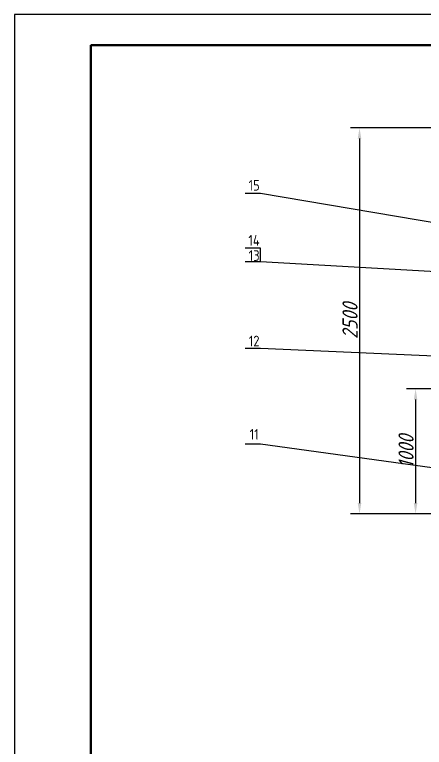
# Model space of a CAD drawing. Header units: millimetres. Extents: x 0 to 841, y 0 to 1189.
# Drawn here: x 0 to 134.7, y 948.5 to 1189 of the extents above; entities that cross this region are included whole.
import ezdxf

# ---------------------------------------------------------------- set-up
doc = ezdxf.new("R2010")
doc.units = ezdxf.units.MM
doc.layers.get('Defpoints').update_dxf_attribs({"lineweight": 25})
for name, color, linetype, lineweight in [('01粗实线层', 3, 'Continuous', 50), ('02细实线层', 7, 'Continuous', 25), ('02（细实）', 7, 'Continuous', 25), ('尺寸线', 5, 'Continuous', 25)]:
    doc.layers.add(name, color=color, linetype=linetype, lineweight=lineweight)
doc.styles.add('zanelau', font='gbeitc.shx', dxfattribs={"height": 5, "bigfont": 'gbcbig.shx'})
doc.styles.add('斜体数字字母', font='gbenor.shx', dxfattribs={"height": 3.5, "bigfont": 'gbcbig.shx'})
doc.dimstyles.new('zanelau', dxfattribs={"dimtxt": 5, "dimasz": 3.5, "dimexe": 3, "dimexo": 0, "dimtad": 1, "dimdec": 0, "dimlfac": 20, "dimtxsty": 'zanelau', "dimcen": 2.5, "dimadec": 0, "dimazin": 0, "dimtfac": 1, "dimtdec": 0, "dimtmove": 0, "dimatfit": 3, "dimfxl": 1.25, "dimarcsym": 0})

# ---------------------------------------------------------------- blocks, each defined once
blk = doc.blocks.new('*D103')
at = {"layer": 'Defpoints', "color": 0}
for p in [(157.42, 1066.13), (131.79, 1025.14), (156.62, 1025.14)]:
    blk.add_point(p, dxfattribs=at)
at = {"layer": '尺寸线', "color": 0, "lineweight": -2}
for p, q in [((157.42, 1066.13), (128.79, 1066.13)), ((131.79, 1062.63), (131.79, 1028.64)), ((156.62, 1025.14), (128.79, 1025.14))]:
    blk.add_line(p, q, dxfattribs=at)
at = {"layer": '尺寸线', "color": 0}
for points in [[(131.21, 1062.63), (132.37, 1062.63), (131.79, 1066.13)], [(131.21, 1028.64), (132.37, 1028.64), (131.79, 1025.14)]]:
    blk.add_solid(points, dxfattribs=at)
at = {"layer": '尺寸线', "color": 0, "insert": (128.66, 1045.63), "char_height": 5, "attachment_point": 5, "rotation": 90, "style": 'zanelau'}
blk.add_mtext('1000', dxfattribs=at)
blk = doc.blocks.new('_None')
blk = doc.blocks.new('*D104')
at = {"layer": 'Defpoints', "color": 0}
for p in [(193.25, 1151.81), (113.37, 1025.14), (156.62, 1025.14)]:
    blk.add_point(p, dxfattribs=at)
at = {"layer": '尺寸线', "color": 0, "lineweight": -2}
for p, q in [((193.25, 1151.81), (110.37, 1151.81)), ((113.37, 1148.31), (113.37, 1028.64)), ((156.62, 1025.14), (110.37, 1025.14))]:
    blk.add_line(p, q, dxfattribs=at)
at = {"layer": '尺寸线', "color": 0}
for points in [[(112.78, 1148.31), (113.95, 1148.31), (113.37, 1151.81)], [(112.78, 1028.64), (113.95, 1028.64), (113.37, 1025.14)]]:
    blk.add_solid(points, dxfattribs=at)
at = {"layer": '尺寸线', "color": 0, "insert": (110.24, 1088.47), "char_height": 5, "attachment_point": 5, "rotation": 90, "style": 'zanelau'}
blk.add_mtext('2500', dxfattribs=at)

msp = doc.modelspace()

# ---------------------------------------------------------------- linework, layer by layer
at = {"layer": '01粗实线层', "color": 0}
for p, q in [((25, 1179), (25, 10)), ((831, 1179), (25, 1179))]:
    msp.add_line(p, q, dxfattribs=at)
at = {"layer": '02细实线层', "color": 0}
msp.add_lwpolyline([(0, 0), (841, 0), (841, 1189), (0, 1189)], close=True, dxfattribs=at)
at = {"layer": '02（细实）', "color": 0}
for p, q in [((80.771, 1130.317), (75.771, 1130.317)), ((209.546, 1108.459), (80.771, 1130.317)), ((80.771, 1112.317), (75.771, 1112.317)), ((80.771, 1107.807), (80.771, 1112.317)), ((80.771, 1107.807), (75.771, 1107.807)), ((194.605, 1101.48), (80.771, 1107.807)), ((80.771, 1079.458), (75.771, 1079.458)), ((200.171, 1073.985), (80.771, 1079.458)), ((80.771, 1048.001), (75.771, 1048.001)), ((141.321, 1039.68), (80.771, 1048.001))]:
    msp.add_line(p, q, dxfattribs=at)

# ---------------------------------------------------------------- texts
at = {"layer": '02（细实）', "color": 0, "char_height": 3.5, "width": 5, "attachment_point": 1, "style": '斜体数字字母'}
for s, insert in [('\\pi1.1271;15', (75.771, 1134.738)), ('\\pi1.0417;14', (75.771, 1116.656)), ('\\pi1.1271;13', (75.81, 1111.671)), ('\\pi1.0999;12', (75.866, 1083.617)), ('\\pi1.4792;11', (75.771, 1052.991))]:
    msp.add_mtext(s, dxfattribs=dict(at, insert=insert))

# ---------------------------------------------------------------- dimensions: what is measured, and where the dimension line sits
at = {"layer": '尺寸线', "color": 0}
for base, p1, text, picture, middle in [((113.367, 1025.136), (193.251, 1151.806), '2500', '*D104', (110.242, 1088.471)), ((131.79, 1025.136), (157.421, 1066.127), '1000', '*D103', (128.665, 1045.631))]:
    dim = msp.add_linear_dim(base=base, p1=p1, p2=(156.621, 1025.136), angle=90, text=text, dimstyle='zanelau', override={"dimlfac": 1, "dimldrblk": 'None', "dimarcsym": 1}, dxfattribs=at)
    dim.commit()
    dim.dimension.update_dxf_attribs({"geometry": picture, "text_midpoint": middle})

doc.saveas('drawing.dxf')
